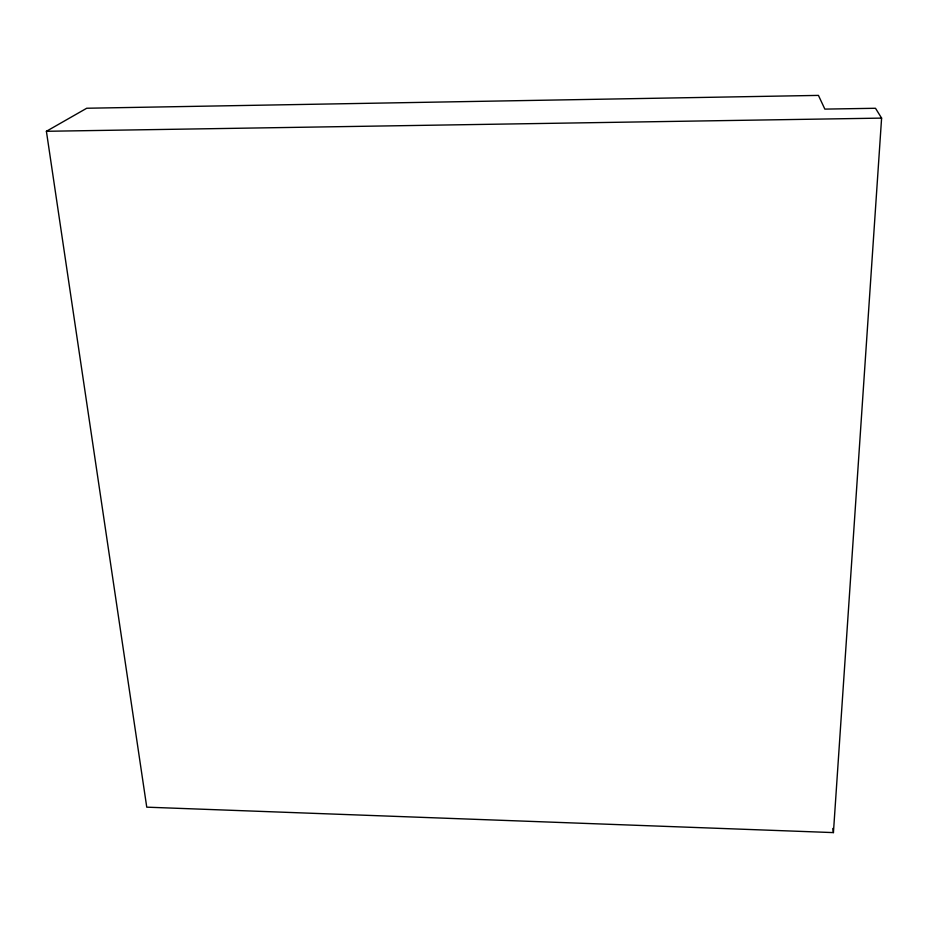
<?xml version="1.0" encoding="UTF-8"?>
<svg xmlns="http://www.w3.org/2000/svg" width="928" height="928" viewBox="0 0 928 928"><rect width="100%" height="100%" fill="white"/><g stroke="black" fill="none" stroke-linecap="round" stroke-linejoin="round"><path stroke-width="1.39" d="M833.425 832.602L881.6 118.111L875.498 108.274L824.853 109.11L818.438 95.398L86.733 108.24L46.4 131.289L146.752 807.163L833.425 832.602L832.776 828.449M46.4 131.289L881.6 118.111"/></g></svg>
